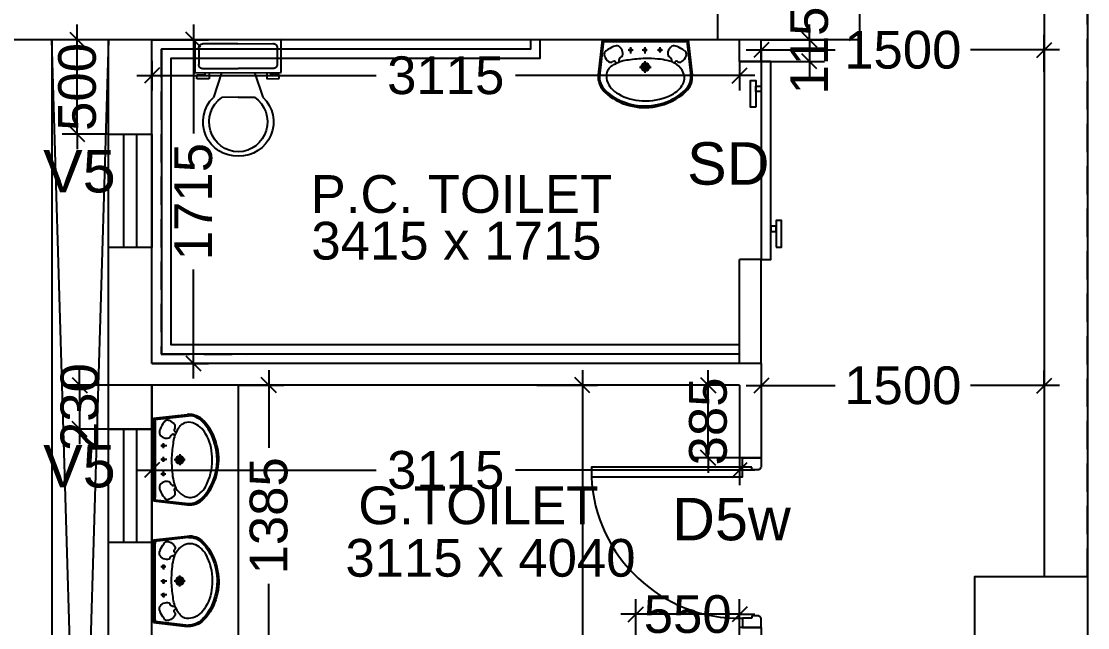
# Model space of a CAD drawing. Extents: x 6345096 to 6738923, y -6490958 to -6305885.
# Drawn here: x 6533387 to 6539040, y -6444079 to -6440866 of the extents above; entities that cross this region are included whole.
import ezdxf
from ezdxf.enums import TextEntityAlignment as Align

# ---------------------------------------------------------------- set-up
doc = ezdxf.new("R2010")
doc.units = 0
doc.header["$LTSCALE"] = 600
doc.header["$MEASUREMENT"] = 0
doc.header["$PDMODE"] = 35
doc.linetypes.add('DASHED', pattern=[0.75, 0.5, -0.25])
doc.linetypes.add('HIDDEN', pattern=[0.375, 0.25, -0.125])
doc.layers.get('0').update_dxf_attribs({"linetype": 'CONTINUOUS'})
doc.layers.get('Defpoints').update_dxf_attribs({"linetype": 'CONTINUOUS'})
for name, color, linetype in [('DOOR', 32, 'CONTINUOUS'), ('Duct', 8, 'CONTINUOUS'), ('HS', 251, 'CONTINUOUS'), ('joinery', 7, 'CONTINUOUS'), ('LA-column', 3, 'CONTINUOUS'), ('Railing', 21, 'CONTINUOUS'), ('Room Dim', 1, 'CONTINUOUS'), ('TEXT', 6, 'CONTINUOUS'), ('Toi-Euip', 8, 'CONTINUOUS'), ('toi-fix', 46, 'CONTINUOUS'), ('Walls', 7, 'CONTINUOUS'), ('WIN', 151, 'CONTINUOUS'), ('Working Dim', 5, 'CONTINUOUS')]:
    doc.layers.add(name, color=color, linetype=linetype)
doc.styles.add('ari', font='arial.ttf')
doc.styles.add('ARIAL', font='arial.ttf')
doc.dimstyles.new('int. dim', dxfattribs={"dimtxt": 200, "dimasz": 80, "dimexe": 80, "dimexo": 0, "dimgap": 70, "dimtad": 0, "dimdec": 0, "dimzin": 12, "dimdsep": 46, "dimtxsty": 'ari', "dimblk": 'OBLIQUE', "dimcen": 2, "dimdle": 80, "dimclrd": 256, "dimclre": 256, "dimclrt": 6, "dimadec": 0, "dimazin": 0, "dimtfac": 1, "dimtdec": 0, "dimtix": 1, "dimtmove": 2, "dimatfit": 3, "dimfxl": 1, "dimtolj": 1, "dimtzin": 0, "dimlwd": -1, "dimlwe": -1, "dimarcsym": 0})

# ---------------------------------------------------------------- blocks, each defined once
blk = doc.blocks.new('Z$W@#1841')
at = {"layer": 'DOOR'}
for p, q in [((-267.6, -167.4), (-317.3, -167.4)), ((-317.3, -167.4), (-317.3, -267.4)), ((-267.6, -217.9), (-267.6, -167.4)), ((533, -217.9), (533, -167.4)), ((533, -167.4), (582.7, -167.4)), ((582.7, -167.4), (582.7, -267.4)), ((-254.1, -217.9), (-267.6, -217.9)), ((-254.1, -253.9), (-254.1, -217.9)), ((519.5, -253.9), (519.5, -217.9)), ((519.5, -217.9), (533, -217.9)), ((-317.3, -267.4), (-267.6, -267.4)), ((-267.6, -267.4), (-267.6, -265.2)), ((-254.1, -253.9), (-256.3, -253.9)), ((519.5, -253.9), (521.7, -253.9)), ((533, -267.4), (533, -265.2)), ((582.7, -267.4), (533, -267.4))]:
    blk.add_line(p, q, dxfattribs=at)
blk.add_lwpolyline([(482.5, 633.2), (482.5, -167.4), (533, -167.4), (533, 633.2)], close=True, dxfattribs=at)
at = {"layer": 'DOOR', "color": 145}
blk.add_arc((518.4, -152.1), 786.1, 92.6177, 181.1129, dxfattribs=at)
at = {"layer": 'DOOR'}
for centre, start, end in [((-267.6, -253.9), 270, 0), ((533, -253.9), 180, 270)]:
    blk.add_arc(centre, 11.2, start, end, dxfattribs=at)
blk = doc.blocks.new('A$C4D064DB7')
at = {"layer": 'Toi-Euip', "color": 8}
for p, q in [((-219.3, -1), (-239.3, 178)), ((-212.3, 5.4), (-232.3, 184.5)), ((212.2, 4.9), (232.3, 184.5)), ((219.2, -1), (239.3, 178)), ((-28.5, 137.9), (30, 137.9)), ((0.9, 167), (0.9, 107.5)), ((-73.1, 68.7), (-73.1, 37.2)), ((-0.6, 68.7), (-0.6, 37.2)), ((76.2, 63.6), (76.2, 37.2)), ((-204.6, 8.3), (200.4, 8.3)), ((-61.3, 51.7), (-86.8, 51.7)), ((11.1, 51.7), (-14.3, 51.7)), ((87.9, 51.7), (62.5, 51.7)), ((-219.3, -1), (219.2, -1))]:
    blk.add_line(p, q, dxfattribs=at)
for centre, radius in [((0.9, 137.9), 20.9), ((0.9, 137.9), 15), ((0.9, 137.9), 10.5), ((-73.1, 51.7), 6.23), ((-0.6, 51.7), 6.23), ((76.2, 51.7), 6.23)]:
    blk.add_circle(centre, radius, dxfattribs=at)
for centre, radius, start, end in [((-3.7, 79.1), 265.8, 77.1391, 106.8516), ((-15, 63.3), 278.1, 103.6801, 133.1199), ((-52.1, 129.5), 194.1, 106.9894, 130.6854), ((-12.7, 69.4), 239.9, 90.5187, 121.0564), ((0.4, 42.8), 293.4, 66.1951, 111.8497), ((4.5, 21.6), 288.4, 65.4107, 93.8454), ((11, 56.9), 284.8, 46.3845, 81.023), ((17.4, 64.4), 266.9, 46.2173, 67.6674), ((74.5, 158), 135.4, 31.8603, 68.3132), ((-135.9, 190.3), 102.7, 132.34, 168.5521), ((-156.9, 191.3), 75.7, 146.7911, 185.1402), ((-115.7, 175.3), 119.3, 121.8415, 151.2146), ((-79.5, 166.9), 122.1, 117.7975, 160.6946), ((131.4, 192.6), 68.8, 336.7779, 32.4081), ((140.9, 188.9), 91.5, 357.2238, 48.0895), ((143.8, 190.8), 96.4, 352.3942, 48.6169), ((-159.3, 187.8), 80.7, 163.2392, 186.9959), ((-105.8, 184.4), 91.8, 165.5854, 192.6546), ((-124.3, 195.5), 77.6, 203.693, 246.3813), ((-174.7, 96.4), 17.3, 50.4642, 129.5358), ((-73.6, 263.8), 161.7, 239.5902, 265.9719), ((-156.5, 116.7), 8.45, 294.5104, 30.3287), ((98.1, 210.4), 106.4, 278.0202, 335.0221), ((157.9, 115.9), 7.49, 165.1523, 247.9307), ((176.7, 96.4), 17.3, 50.4642, 129.5358), ((-188.7, 72.6), 20.1, 152.4908, 243.191), ((-154.2, 64.6), 55.1, 124.9669, 161.6496), ((-157.9, 115.7), 8.33, 226.0403, 306.1074), ((-126.4, 102.5), 8.28, 83.1526, 217.3039), ((-161, 71.5), 47.7, 305.0585, 347.193), ((-110.1, 109.7), 26, 208.2715, 253.614), ((-144.2, 69.4), 30.9, 343.9654, 29.9209), ((33.5, 869.5), 776.1, 261.2228, 267.52), ((-3.1, 803.8), 709.6, 270.2431, 275.5482), ((44.3, 384), 287.3, 274.2321, 283.8267), ((146.2, 69.4), 30.9, 150.0791, 196.0346), ((163, 71.5), 47.7, 192.807, 234.9415), ((112.1, 109.7), 26, 286.386, 331.7285), ((129.6, 102.2), 7.16, 318.2984, 78.6803), ((159.9, 115.7), 8.33, 233.8926, 313.9597), ((156.2, 64.6), 55.1, 18.3504, 55.0331), ((190.7, 72.6), 20.1, 296.809, 27.5092), ((-200, -15.1), 23.9, 101.1451, 143.7785), ((-120.2, 149.2), 122.2, 230.5982, 250.4136), ((-145.6, 63.1), 33, 241.9192, 291.3561), ((147.6, 63.1), 33, 248.6439, 298.0808), ((122.2, 149.2), 122.2, 289.5864, 309.4018), ((199.8, -16.6), 24.9, 38.7487, 88.5796)]:
    blk.add_arc(centre, radius, start, end, dxfattribs=at)
blk = doc.blocks.new('_Oblique')
at = {"color": 0, "linetype": 'ByBlock', "lineweight": -2}
blk.add_line((-0.5, -0.5), (0.5, 0.5), dxfattribs=at)
blk = doc.blocks.new('*D836')
at = {"layer": 'Defpoints', "color": 0, "transparency": 16777216}
for p in [(6537309.4, -6441018.1, 5.1), (6538809.5, -6441018.1), (6538809.5, -6441133.1, 5.1)]:
    blk.add_point(p, dxfattribs=at)
at = {"layer": 'Working Dim', "transparency": 16777216}
for p, q in [((6538809.5, -6441133.1), (6538809.5, -6440938.1)), ((6537229.4, -6441018.1), (6537700.6, -6441018.1)), ((6537309.4, -6441018.1), (6537309.4, -6441098.1)), ((6538889.5, -6441018.1), (6538418.4, -6441018.1))]:
    blk.add_line(p, q, dxfattribs=at)
at = {"layer": 'Working Dim', "transparency": 16777216, "xscale": 80, "yscale": 80, "zscale": 80, "rotation": 180}
blk.add_blockref('_Oblique', (6537309.4, -6441018.1), dxfattribs=at)
at = {"layer": 'Working Dim', "transparency": 16777216, "xscale": 80, "yscale": 80, "zscale": 80}
blk.add_blockref('_Oblique', (6538809.5, -6441018.1), dxfattribs=at)
at = {"layer": 'Working Dim', "color": 6, "transparency": 16777216, "insert": (6538059.5, -6441018.1), "char_height": 200, "attachment_point": 5, "style": 'ari'}
blk.add_mtext('\\A1;1500', dxfattribs=at)
blk = doc.blocks.new('*D837')
at = {"layer": 'Defpoints', "color": 0, "transparency": 16777216}
for p in [(6534079.3, -6440963.8, 5.1), (6534299.4, -6440963.8), (6534079.3, -6442678.9, 5.1)]:
    blk.add_point(p, dxfattribs=at)
at = {"layer": 'Working Dim', "transparency": 16777216}
for p, q in [((6534299.4, -6440883.8), (6534299.4, -6441461.4)), ((6534079.3, -6440963.8), (6534379.4, -6440963.8)), ((6534299.4, -6442758.9), (6534299.4, -6442181.3)), ((6534079.3, -6442678.9), (6534379.4, -6442678.9))]:
    blk.add_line(p, q, dxfattribs=at)
at = {"layer": 'Working Dim', "transparency": 16777216, "xscale": 80, "yscale": 80, "zscale": 80}
for p, rotation in [((6534299.4, -6440963.8), 90), ((6534299.4, -6442678.9), 270)]:
    blk.add_blockref('_Oblique', p, dxfattribs=dict(at, rotation=rotation))
at = {"layer": 'Working Dim', "color": 6, "transparency": 16777216, "insert": (6534299.4, -6441821.4), "char_height": 200, "attachment_point": 5, "rotation": 90, "style": 'ari'}
blk.add_mtext('\\A1;1715', dxfattribs=at)
blk = doc.blocks.new('*D838')
at = {"layer": 'Defpoints', "color": 0, "transparency": 16777216}
for p in [(6534079.3, -6442793.9, 5.1), (6537194.4, -6442793.9, 5.1), (6537194.4, -6443244.1)]:
    blk.add_point(p, dxfattribs=at)
at = {"layer": 'Working Dim', "transparency": 16777216}
for p, q in [((6534079.3, -6442793.9), (6534079.3, -6443324.1)), ((6537194.4, -6442793.9), (6537194.4, -6443324.1)), ((6533999.3, -6443244.1), (6535267.5, -6443244.1)), ((6537274.4, -6443244.1), (6536006.2, -6443244.1))]:
    blk.add_line(p, q, dxfattribs=at)
at = {"layer": 'Working Dim', "transparency": 16777216, "xscale": 80, "yscale": 80, "zscale": 80, "rotation": 180}
blk.add_blockref('_Oblique', (6534079.3, -6443244.1), dxfattribs=at)
at = {"layer": 'Working Dim', "transparency": 16777216, "xscale": 80, "yscale": 80, "zscale": 80}
blk.add_blockref('_Oblique', (6537194.4, -6443244.1), dxfattribs=at)
at = {"layer": 'Working Dim', "color": 6, "transparency": 16777216, "insert": (6535636.9, -6443244.1), "char_height": 200, "attachment_point": 5, "style": 'ari'}
blk.add_mtext('\\A1;3115', dxfattribs=at)
blk = doc.blocks.new('*D839')
at = {"layer": 'Defpoints', "color": 0, "transparency": 16777216}
for p in [(6537027.8, -6442793.9), (6537194.4, -6442793.9, 5.1), (6537194.4, -6443178.8, 0.6)]:
    blk.add_point(p, dxfattribs=at)
at = {"layer": 'Working Dim', "transparency": 16777216}
for p, q in [((6537027.8, -6442793.9), (6537027.8, -6442713.9)), ((6537194.4, -6442793.9), (6536947.8, -6442793.9)), ((6537027.8, -6443178.8), (6537027.8, -6442793.9)), ((6537194.4, -6443178.8), (6536947.8, -6443178.8)), ((6537027.8, -6443178.8), (6537027.8, -6443258.8))]:
    blk.add_line(p, q, dxfattribs=at)
at = {"layer": 'Working Dim', "transparency": 16777216, "xscale": 80, "yscale": 80, "zscale": 80}
for p, rotation in [((6537027.8, -6442793.9), 270), ((6537027.8, -6443178.8), 90)]:
    blk.add_blockref('_Oblique', p, dxfattribs=dict(at, rotation=rotation))
at = {"layer": 'Working Dim', "color": 6, "transparency": 16777216, "insert": (6537027.8, -6442986.3), "char_height": 200, "attachment_point": 5, "rotation": 90, "style": 'ari'}
blk.add_mtext('\\A1;385', dxfattribs=at)
blk = doc.blocks.new('*D840')
at = {"layer": 'Defpoints', "color": 0, "transparency": 16777216}
for p in [(6534079.3, -6442793.9, 5.1), (6533696.2, -6443027.1), (6534079.3, -6443027.1)]:
    blk.add_point(p, dxfattribs=at)
at = {"layer": 'Working Dim', "transparency": 16777216}
for p, q in [((6533696.2, -6442793.9), (6533696.2, -6442713.9)), ((6534079.3, -6442793.9), (6533616.2, -6442793.9)), ((6533696.2, -6442793.9), (6533696.2, -6443027.1)), ((6534079.3, -6443027.1), (6533616.2, -6443027.1)), ((6533696.2, -6443027.1), (6533696.2, -6443107.1))]:
    blk.add_line(p, q, dxfattribs=at)
at = {"layer": 'Working Dim', "transparency": 16777216, "xscale": 80, "yscale": 80, "zscale": 80}
for p, rotation in [((6533696.2, -6442793.9), 270), ((6533696.2, -6443027.1), 90)]:
    blk.add_blockref('_Oblique', p, dxfattribs=dict(at, rotation=rotation))
at = {"layer": 'Working Dim', "color": 6, "transparency": 16777216, "insert": (6533696.2, -6442910.5), "char_height": 200, "attachment_point": 5, "rotation": 90, "style": 'ari'}
blk.add_mtext('\\A1;230', dxfattribs=at)
blk = doc.blocks.new('*D841')
at = {"layer": 'Defpoints', "color": 0, "transparency": 16777216}
for p in [(6536119.1, -6442793.9, 5.1), (6536119.1, -6446808.9, 5.1), (6536361, -6446808.9)]:
    blk.add_point(p, dxfattribs=at)
at = {"layer": 'Working Dim', "transparency": 16777216}
for p, q in [((6536361, -6442713.9), (6536361, -6444428)), ((6536119.1, -6442793.9), (6536441, -6442793.9)), ((6536361, -6446888.9), (6536361, -6445174.8)), ((6536119.1, -6446808.9), (6536441, -6446808.9))]:
    blk.add_line(p, q, dxfattribs=at)
at = {"layer": 'Working Dim', "transparency": 16777216, "xscale": 80, "yscale": 80, "zscale": 80}
for p, rotation in [((6536361, -6442793.9), 90), ((6536361, -6446808.9), 270)]:
    blk.add_blockref('_Oblique', p, dxfattribs=dict(at, rotation=rotation))
at = {"layer": 'Working Dim', "color": 6, "transparency": 16777216, "insert": (6536361, -6444801.4), "char_height": 200, "attachment_point": 5, "rotation": 90, "style": 'ari'}
blk.add_mtext('\\A1;4015', dxfattribs=at)
blk = doc.blocks.new('*D848')
at = {"layer": 'Defpoints', "color": 0, "transparency": 16777216}
for p in [(6534539, -6442793.9, 4.8), (6534539, -6444178.9, 4.8), (6534698.9, -6444178.9)]:
    blk.add_point(p, dxfattribs=at)
at = {"layer": 'Working Dim', "transparency": 16777216}
for p, q in [((6534698.9, -6442713.9), (6534698.9, -6443126.4)), ((6534539, -6442793.9), (6534778.9, -6442793.9)), ((6534698.9, -6444258.9), (6534698.9, -6443846.3)), ((6534539, -6444178.9), (6534778.9, -6444178.9))]:
    blk.add_line(p, q, dxfattribs=at)
at = {"layer": 'Working Dim', "transparency": 16777216, "xscale": 80, "yscale": 80, "zscale": 80}
for p, rotation in [((6534698.9, -6442793.9), 90), ((6534698.9, -6444178.9), 270)]:
    blk.add_blockref('_Oblique', p, dxfattribs=dict(at, rotation=rotation))
at = {"layer": 'Working Dim', "color": 6, "transparency": 16777216, "insert": (6534698.9, -6443486.4), "char_height": 200, "attachment_point": 5, "rotation": 90, "style": 'ari'}
blk.add_mtext('\\A1;1385', dxfattribs=at)
blk = doc.blocks.new('*D1134')
at = {"layer": 'Defpoints', "color": 0, "transparency": 16777216}
for p in [(6536644.4, -6444008.1), (6536644.4, -6444178.8, 7.4), (6537194.4, -6444178.8, 7.4)]:
    blk.add_point(p, dxfattribs=at)
at = {"layer": 'Working Dim', "transparency": 16777216}
for p, q in [((6536644.4, -6444178.8), (6536644.4, -6443928.1)), ((6537194.4, -6444178.8), (6537194.4, -6443928.1)), ((6536644.4, -6444008.1), (6536564.4, -6444008.1)), ((6537194.4, -6444008.1), (6536644.4, -6444008.1)), ((6537194.4, -6444008.1), (6537274.4, -6444008.1))]:
    blk.add_line(p, q, dxfattribs=at)
at = {"layer": 'Working Dim', "transparency": 16777216, "xscale": 80, "yscale": 80, "zscale": 80}
blk.add_blockref('_Oblique', (6536644.4, -6444008.1), dxfattribs=at)
at = {"layer": 'Working Dim', "transparency": 16777216, "xscale": 80, "yscale": 80, "zscale": 80, "rotation": 180}
blk.add_blockref('_Oblique', (6537194.4, -6444008.1), dxfattribs=at)
at = {"layer": 'Working Dim', "color": 6, "transparency": 16777216, "insert": (6536919.4, -6444008.1), "char_height": 200, "attachment_point": 5, "style": 'ari'}
blk.add_mtext('\\A1;550', dxfattribs=at)
blk = doc.blocks.new('A$C70ED7303')
at = {"layer": 'toi-fix', "color": 8}
for p, q in [((0, 0), (229, 0)), ((229, 0), (229, -174.4)), ((-229, 0), (0, 0)), ((-229, -174.4), (-229, 0)), ((-207.2, -43.6), (-207.2, -130.8)), ((0, -21.8), (-185.4, -21.8)), ((0, -21.8), (185.4, -21.8)), ((207.2, -43.6), (207.2, -130.8)), ((-185.4, -152.6), (0, -152.6)), ((185.4, -152.6), (0, -152.6)), ((229, -174.4), (-229, -174.4)), ((-218.1, -207.2), (-218.1, -185.4)), ((-218.1, -185.4), (-174.4, -185.4)), ((-152.6, -207.2), (-218.1, -207.2)), ((-174.4, -185.4), (-174.4, -174.4)), ((-152.6, -174.4), (-152.6, -207.2)), ((-87.2, -174.4), (-130.8, -305.3)), ((87.2, -174.4), (130.8, -305.3)), ((152.6, -174.4), (152.6, -207.2)), ((152.6, -207.2), (218.1, -207.2)), ((174.4, -185.4), (174.4, -174.4)), ((218.1, -185.4), (174.4, -185.4)), ((218.1, -207.2), (218.1, -185.4)), ((0, -305.3), (-87.2, -305.3)), ((0, -305.3), (87.2, -305.3))]:
    blk.add_line(p, q, dxfattribs=at)
for centre, major_axis, start_param, end_param in [((-188.1, -40.9), (13.6, -13.6), 2.214297, 4.068888), ((188.1, -40.9), (13.6, -13.6), 0.643501, 2.498091), ((-188.1, -133.6), (-13.6, -13.6), 5.35589, 7.21048), ((188.1, -133.6), (-13.6, -13.6), 0.643501, 2.498091), ((-6.6, -436.2), (-127.6, -127.6), 4.686239, 7.105146), ((4.7, -435.5), (-112.7, -112.7), 4.541602, 7.039318), ((6.6, -436.2), (55.8, -171.6), -0.351019, 2.067888), ((-4.7, -435.5), (-112.7, -112.7), 0.814663, 3.31238)]:
    blk.add_ellipse(centre, major_axis=major_axis, ratio=1, start_param=start_param, end_param=end_param, dxfattribs=at)
blk = doc.blocks.new('A$C1E9F72C1')
at = {"layer": 'Toi-Euip', "color": 8}
for p, q in [((-228.2, 0), (-249, -186.3)), ((-228.2, 0), (228.2, 0)), ((228.2, 0), (249, -186.3)), ((-220.9, -6.6), (-241.8, -193.1)), ((-212.9, -9.7), (208.6, -9.7)), ((-63.8, -54.9), (-90.3, -54.9)), ((-76, -72.5), (-76, -39.7)), ((11.6, -54.9), (-14.9, -54.9)), ((-0.6, -72.5), (-0.6, -39.7)), ((91.5, -54.9), (65.1, -54.9)), ((79.3, -67.3), (79.3, -39.7)), ((220.8, -6.2), (241.8, -193.1)), ((0.9, -174.9), (0.9, -113)), ((-29.6, -144.6), (31.2, -144.6))]:
    blk.add_line(p, q, dxfattribs=at)
for centre, radius in [((-76, -54.9), 6.49), ((-0.6, -54.9), 6.49), ((79.3, -54.9), 6.49), ((0.9, -144.6), 21.7), ((0.9, -144.6), 15.6), ((0.9, -144.6), 11)]:
    blk.add_circle(centre, radius, dxfattribs=at)
for centre, radius, start, end in [((-208.1, 14.7), 24.9, 216.2215, 258.8549), ((207.9, 16.2), 26, 271.4204, 321.2513), ((-125, -156.3), 127.2, 109.5864, 129.4018), ((-151.5, -66.7), 34.3, 68.6439, 118.0808), ((-167.5, -75.4), 49.6, 12.807, 54.9415), ((169.6, -75.4), 49.6, 125.0585, 167.193), ((153.6, -66.7), 34.3, 61.9192, 111.3561), ((127.1, -156.3), 127.2, 50.5982, 70.4136), ((-196.3, -76.7), 20.9, 116.809, 207.5092), ((-160.4, -68.2), 57.4, 198.3504, 235.0331), ((-164.3, -121.5), 8.67, 53.8926, 133.9597), ((-76.5, -275.6), 168.3, 94.0281, 120.4098), ((-131.5, -107.7), 8.62, 142.6961, 276.8474), ((-114.5, -115.3), 27, 106.386, 151.7285), ((-150, -73.3), 32.2, 330.0791, 16.0346), ((34.9, -905.9), 807.6, 92.48, 98.7772), ((-3.2, -837.5), 738.4, 84.4518, 89.7569), ((46.1, -400.7), 299, 76.1733, 85.7679), ((102.1, -220), 110.7, 24.9779, 81.9798), ((152.1, -73.3), 32.2, 163.9654, 209.9209), ((116.6, -115.3), 27, 28.2715, 73.614), ((134.9, -107.4), 7.45, 281.3197, 41.7016), ((166.5, -121.5), 8.67, 46.0403, 126.1074), ((162.5, -68.2), 57.4, 304.9669, 341.6496), ((198.5, -76.7), 20.9, 332.4908, 63.191), ((-129.4, -204.5), 80.8, 113.6187, 156.307), ((-181.8, -101.4), 18, 230.4642, 309.5358), ((-162.9, -122.5), 8.8, 329.6713, 65.4896), ((164.3, -121.7), 7.8, 112.0693, 194.8477), ((183.9, -101.4), 18, 230.4642, 309.5358), ((-165.7, -196.5), 84, 173.0041, 196.7608), ((-141.4, -199.1), 106.9, 191.4479, 227.66), ((-163.3, -200.1), 78.8, 174.8598, 213.2089), ((-110.1, -193), 95.5, 167.3454, 194.4146), ((-82.7, -174.7), 127.1, 199.3054, 242.2025), ((136.7, -201.5), 71.5, 327.5919, 23.2221), ((146.7, -197.7), 95.2, 311.9105, 2.7762), ((149.6, -199.6), 100.3, 311.3831, 7.6058), ((-120.4, -183.5), 124.2, 208.7854, 238.1585), ((-15.6, -66.9), 289.4, 226.8801, 256.3199), ((11.5, -60.2), 296.4, 278.977, 313.6155), ((18.1, -68), 277.7, 292.3326, 313.7827), ((77.5, -165.5), 140.9, 291.6868, 328.1397), ((-54.2, -135.8), 202, 229.3146, 253.0106), ((-13.2, -73.3), 249.6, 238.9436, 269.4813), ((0.4, -45.6), 305.3, 248.1503, 293.8049), ((4.7, -23.5), 300.1, 266.1546, 294.5893), ((-3.9, -83.4), 276.6, 253.1484, 282.8609)]:
    blk.add_arc(centre, radius, start, end, dxfattribs=at)
blk = doc.blocks.new('*D1276')
at = {"layer": 'Defpoints', "color": 0, "transparency": 16777216}
for p in [(6537309.4, -6442796.1, 5.1), (6538809.5, -6442796.1, 5.1), (6538809.5, -6442796.1)]:
    blk.add_point(p, dxfattribs=at)
at = {"layer": 'Working Dim', "transparency": 16777216}
for p, q in [((6538809.5, -6442796.1), (6538809.5, -6442716.1)), ((6537229.4, -6442796.1), (6537700.6, -6442796.1)), ((6537309.4, -6442796.1), (6537309.4, -6442876.1)), ((6538889.5, -6442796.1), (6538418.4, -6442796.1))]:
    blk.add_line(p, q, dxfattribs=at)
at = {"layer": 'Working Dim', "transparency": 16777216, "xscale": 80, "yscale": 80, "zscale": 80, "rotation": 180}
blk.add_blockref('_Oblique', (6537309.4, -6442796.1), dxfattribs=at)
at = {"layer": 'Working Dim', "transparency": 16777216, "xscale": 80, "yscale": 80, "zscale": 80}
blk.add_blockref('_Oblique', (6538809.5, -6442796.1), dxfattribs=at)
at = {"layer": 'Working Dim', "color": 6, "transparency": 16777216, "insert": (6538059.5, -6442796.1), "char_height": 200, "attachment_point": 5, "style": 'ari'}
blk.add_mtext('\\A1;1500', dxfattribs=at)
blk = doc.blocks.new('*D1277')
at = {"layer": 'Defpoints', "color": 0, "transparency": 16777216}
for p in [(6534079.3, -6440963.8, 5.1), (6534299.4, -6440963.8), (6534079.3, -6442678.9, 5.1)]:
    blk.add_point(p, dxfattribs=at)
at = {"layer": 'Working Dim', "transparency": 16777216}
for p, q in [((6534299.4, -6440883.8), (6534299.4, -6441461.4)), ((6534079.3, -6440963.8), (6534379.4, -6440963.8)), ((6534299.4, -6442758.9), (6534299.4, -6442181.3)), ((6534079.3, -6442678.9), (6534379.4, -6442678.9))]:
    blk.add_line(p, q, dxfattribs=at)
at = {"layer": 'Working Dim', "transparency": 16777216, "xscale": 80, "yscale": 80, "zscale": 80}
for p, rotation in [((6534299.4, -6440963.8), 90), ((6534299.4, -6442678.9), 270)]:
    blk.add_blockref('_Oblique', p, dxfattribs=dict(at, rotation=rotation))
at = {"layer": 'Working Dim', "color": 6, "transparency": 16777216, "insert": (6534299.4, -6441821.4), "char_height": 200, "attachment_point": 5, "rotation": 90, "style": 'ari'}
blk.add_mtext('\\A1;1715', dxfattribs=at)
blk = doc.blocks.new('*D1278')
at = {"layer": 'Defpoints', "color": 0, "transparency": 16777216}
for p in [(6534079.3, -6441075.5, 5.1), (6537194.4, -6441075.5, 3.8), (6537194.4, -6441153.4)]:
    blk.add_point(p, dxfattribs=at)
at = {"layer": 'Working Dim', "transparency": 16777216}
for p, q in [((6534079.3, -6441075.5), (6534079.3, -6441233.4)), ((6537194.4, -6441075.5), (6537194.4, -6441233.4)), ((6533999.3, -6441153.4), (6535267.5, -6441153.4)), ((6537274.4, -6441153.4), (6536006.2, -6441153.4))]:
    blk.add_line(p, q, dxfattribs=at)
at = {"layer": 'Working Dim', "transparency": 16777216, "xscale": 80, "yscale": 80, "zscale": 80, "rotation": 180}
blk.add_blockref('_Oblique', (6534079.3, -6441153.4), dxfattribs=at)
at = {"layer": 'Working Dim', "transparency": 16777216, "xscale": 80, "yscale": 80, "zscale": 80}
blk.add_blockref('_Oblique', (6537194.4, -6441153.4), dxfattribs=at)
at = {"layer": 'Working Dim', "color": 6, "transparency": 16777216, "insert": (6535636.8, -6441153.4), "char_height": 200, "attachment_point": 5, "style": 'ari'}
blk.add_mtext('\\A1;3115', dxfattribs=at)
blk = doc.blocks.new('*D1279')
at = {"layer": 'Defpoints', "color": 0, "transparency": 16777216}
for p in [(6534079.3, -6442793.9, 5.1), (6537194.4, -6442793.9, 5.1), (6537194.4, -6443244.1)]:
    blk.add_point(p, dxfattribs=at)
at = {"layer": 'Working Dim', "transparency": 16777216}
for p, q in [((6534079.3, -6442793.9), (6534079.3, -6443324.1)), ((6537194.4, -6442793.9), (6537194.4, -6443324.1)), ((6533999.3, -6443244.1), (6535267.5, -6443244.1)), ((6537274.4, -6443244.1), (6536006.2, -6443244.1))]:
    blk.add_line(p, q, dxfattribs=at)
at = {"layer": 'Working Dim', "transparency": 16777216, "xscale": 80, "yscale": 80, "zscale": 80, "rotation": 180}
blk.add_blockref('_Oblique', (6534079.3, -6443244.1), dxfattribs=at)
at = {"layer": 'Working Dim', "transparency": 16777216, "xscale": 80, "yscale": 80, "zscale": 80}
blk.add_blockref('_Oblique', (6537194.4, -6443244.1), dxfattribs=at)
at = {"layer": 'Working Dim', "color": 6, "transparency": 16777216, "insert": (6535636.9, -6443244.1), "char_height": 200, "attachment_point": 5, "style": 'ari'}
blk.add_mtext('\\A1;3115', dxfattribs=at)
blk = doc.blocks.new('*D1280')
at = {"layer": 'Defpoints', "color": 0, "transparency": 16777216}
for p in [(6537027.8, -6442793.9), (6537194.4, -6442793.9, 5.1), (6537194.4, -6443178.8, 0.6)]:
    blk.add_point(p, dxfattribs=at)
at = {"layer": 'Working Dim', "transparency": 16777216}
for p, q in [((6537027.8, -6442793.9), (6537027.8, -6442713.9)), ((6537194.4, -6442793.9), (6536947.8, -6442793.9)), ((6537027.8, -6443178.8), (6537027.8, -6442793.9)), ((6537194.4, -6443178.8), (6536947.8, -6443178.8)), ((6537027.8, -6443178.8), (6537027.8, -6443258.8))]:
    blk.add_line(p, q, dxfattribs=at)
at = {"layer": 'Working Dim', "transparency": 16777216, "xscale": 80, "yscale": 80, "zscale": 80}
for p, rotation in [((6537027.8, -6442793.9), 270), ((6537027.8, -6443178.8), 90)]:
    blk.add_blockref('_Oblique', p, dxfattribs=dict(at, rotation=rotation))
at = {"layer": 'Working Dim', "color": 6, "transparency": 16777216, "insert": (6537027.8, -6442986.3), "char_height": 200, "attachment_point": 5, "rotation": 90, "style": 'ari'}
blk.add_mtext('\\A1;385', dxfattribs=at)
blk = doc.blocks.new('*D1281')
at = {"layer": 'Defpoints', "color": 0, "transparency": 16777216}
for p in [(6533683.7, -6440963.8), (6533849.3, -6440963.8, 5.1), (6533849.3, -6441464.3, 4.8)]:
    blk.add_point(p, dxfattribs=at)
at = {"layer": 'Working Dim', "transparency": 16777216}
for p, q in [((6533683.7, -6440963.8), (6533683.7, -6440883.8)), ((6533849.3, -6440963.8), (6533603.7, -6440963.8)), ((6533683.7, -6441464.3), (6533683.7, -6440963.8)), ((6533849.3, -6441464.3), (6533603.7, -6441464.3)), ((6533683.7, -6441464.3), (6533683.7, -6441544.3))]:
    blk.add_line(p, q, dxfattribs=at)
at = {"layer": 'Working Dim', "transparency": 16777216, "xscale": 80, "yscale": 80, "zscale": 80}
for p, rotation in [((6533683.7, -6440963.8), 270), ((6533683.7, -6441464.3), 90)]:
    blk.add_blockref('_Oblique', p, dxfattribs=dict(at, rotation=rotation))
at = {"layer": 'Working Dim', "color": 6, "transparency": 16777216, "insert": (6533683.7, -6441214.1), "char_height": 200, "attachment_point": 5, "rotation": 90, "style": 'ari'}
blk.add_mtext('\\A1;500', dxfattribs=at)
blk = doc.blocks.new('A$C225605CF')
at = {"layer": 'DOOR'}
for points in [[(-869.4, 136.8), (-869.4, 165.6), (-727.6, 165.6), (-727.6, 136.8)], [(-785.7, 108), (-785.7, 136.8), (-757.5, 136.8), (-757.5, 108)], [(115.1, 108), (115.1, 57.6), (-934.5, 57.6), (-934.5, 108)], [(-44, 57.6), (-44, 28.8), (-15.8, 28.8), (-15.8, 57.6)], [(-127.7, 28.8), (-127.7, 0), (14.1, 0), (14.1, 28.8)]]:
    blk.add_lwpolyline(points, close=True, dxfattribs=at)
blk = doc.blocks.new('*D1371')
at = {"layer": 'Defpoints', "color": 0, "transparency": 16777216}
for p in [(6537309.4, -6440963.8), (6537309.4, -6441078.8, 0.3), (6537564.3, -6441078.8)]:
    blk.add_point(p, dxfattribs=at)
at = {"layer": 'Working Dim', "transparency": 16777216}
for p, q in [((6537564.3, -6440963.8), (6537564.3, -6440883.8)), ((6537309.4, -6440963.8), (6537644.3, -6440963.8)), ((6537564.3, -6440963.8), (6537564.3, -6441078.8)), ((6537309.4, -6441078.8), (6537644.3, -6441078.8)), ((6537564.3, -6441078.8), (6537564.3, -6441158.8))]:
    blk.add_line(p, q, dxfattribs=at)
at = {"layer": 'Working Dim', "transparency": 16777216, "xscale": 80, "yscale": 80, "zscale": 80}
for p, rotation in [((6537564.3, -6440963.8), 270), ((6537564.3, -6441078.8), 90)]:
    blk.add_blockref('_Oblique', p, dxfattribs=dict(at, rotation=rotation))
at = {"layer": 'Working Dim', "color": 6, "transparency": 16777216, "insert": (6537564.3, -6441021.3), "char_height": 200, "attachment_point": 5, "rotation": 90, "style": 'ari'}
blk.add_mtext('\\A1;115', dxfattribs=at)
blk = doc.blocks.new('A$C2CD672AE')
at = {"layer": 'Railing', "color": 8, "linetype": 'HIDDEN', "elevation": -1.3}
for points in [[(5766.2, 15460.1), (5766.2, 15410.1), (3809.9, 15410.1), (3809.9, 13795), (6875, 13795.1)], [(5816.2, 15460.1), (5816.2, 15360.1), (3859.9, 15360.1), (3859.9, 13845), (6875.1, 13845.1)]]:
    blk.add_lwpolyline(points, dxfattribs=at)
at = {"layer": 'toi-fix', "color": 8, "linetype": 'HIDDEN'}
blk.add_line((4219.6, 12245, 4.8), (4219.6, 13630, 4.8), dxfattribs=at)
at = {"layer": 'Walls', "color": 8, "linetype": 'HIDDEN'}
for p, q in [((8720.1, 12615.2), (8720.1, 17640.1)), ((8490.1, 15980.1), (8490.1, 12615.2)), ((6760, 15460.1), (2329.9, 15460)), ((3529.9, 3214.8), (3529.9, 15460.1)), ((3759.9, 13745), (3759.9, 15460.1)), ((6875.1, 15345.1, 0.3), (6875.1, 15460.1)), ((6990.1, 15345.1, 0.3), (6990.1, 15460.1)), ((6990.1, 15345.1, 0.3), (6875.1, 15345.1, -0.6)), ((6875.1, 13745), (6875.1, 14295.1, 0.3)), ((6990.1, 14295.1), (6875.1, 14295.1)), ((6990.1, 13745), (6990.1, 14295.1, 0.3)), ((3529.9, 13745), (3529.9, 13745)), ((6990.1, 13745), (3759.9, 13745)), ((6990.1, 13745), (6760.1, 13745)), ((6990.1, 13745), (6990.1, 13245.1, -4.6)), ((3759.9, 9615.2), (3759.9, 13630)), ((5860.1, 13630), (3759.9, 13630)), ((6875.1, 13630), (3759.9, 13630)), ((6875.1, 13630), (6760.1, 13630)), ((6875.1, 13630), (6875.1, 13245.1, -4.6)), ((6990.1, 13245.1, -4.6), (6875.1, 13245.1, -4.6)), ((6990.1, 12345.1, -4.6), (6875.1, 12345.1, -4.6)), ((6990.1, 12345.1, -4.6), (6990.1, 9615))]:
    blk.add_line(p, q, dxfattribs=at)

msp = doc.modelspace()

# ---------------------------------------------------------------- linework, layer by layer
at = {"layer": 'Duct', "color": 8, "linetype": 'HIDDEN', "ltscale": 600}
for p, q in [((6533849.298, -6451067.931, 9.268), (6533549.297, -6440963.851, 3.743)), ((6533849.297, -6440963.851, 3.743), (6533549.298, -6451067.931, 9.268))]:
    msp.add_line(p, q, dxfattribs=at)
at = {"layer": 'Duct', "color": 7, "linetype": 'HIDDEN', "ltscale": 600, "elevation": 6.229}
msp.add_lwpolyline([(6533549.298, -6451067.931), (6533849.297, -6451067.931), (6533849.297, -6440963.851), (6533549.298, -6440963.851)], close=True, dxfattribs=at)
at = {"layer": 'LA-column', "color": 2}
msp.add_lwpolyline([(6537829.389, -6440963.752), (6537079.389, -6440963.752), (6537079.389, -6440213.752), (6537829.389, -6440213.752)], close=True, dxfattribs=at)
at = {"layer": 'LA-column', "color": 2, "elevation": 7.743}
msp.add_lwpolyline([(6538439.524, -6444408.752), (6539039.524, -6444408.752), (6539039.524, -6443808.752), (6538439.524, -6443808.752)], close=True, dxfattribs=at)
at = {"layer": 'Railing', "elevation": -1.33}
for points in [[(6536085.598, -6440963.8), (6536085.598, -6441013.8), (6534129.288, -6441013.81), (6534129.288, -6442628.854), (6537194.388, -6442628.844)], [(6536135.598, -6440963.8), (6536135.598, -6441063.8), (6534179.288, -6441063.81), (6534179.288, -6442578.854), (6537194.434, -6442578.844)]]:
    msp.add_lwpolyline(points, dxfattribs=at)
at = {"layer": 'toi-fix'}
msp.add_line((6534539.02, -6444178.859, 4.841), (6534539.02, -6442793.859, 4.841), dxfattribs=at)
at = {"layer": 'Walls', "linetype": 'Continuous'}
for p, q in [((6539039.524, -6443808.752), (6539039.527, -6438783.837)), ((6538809.526, -6440443.789), (6538809.526, -6443808.752)), ((6537079.388, -6440963.83), (6532649.298, -6440963.859)), ((6533849.298, -6453209.07), (6533849.299, -6440963.849)), ((6534079.291, -6442678.858), (6534079.287, -6440963.847)), ((6537194.434, -6441078.825, 0.29), (6537194.434, -6440963.819)), ((6537309.434, -6441078.825, 0.29), (6537309.434, -6440963.819)), ((6537309.435, -6441078.825, 0.29), (6537194.434, -6441078.825, -0.637)), ((6537194.434, -6442678.863), (6537194.434, -6442128.825, 0.29)), ((6537309.437, -6442128.825), (6537194.434, -6442128.825)), ((6537309.434, -6442678.863), (6537309.434, -6442128.825, 0.29)), ((6537309.434, -6442678.866), (6534079.291, -6442678.855)), ((6537309.435, -6442678.859), (6537309.435, -6443178.825, -4.551)), ((6534079.299, -6446808.752), (6534079.291, -6442793.855)), ((6537194.435, -6442793.87), (6534079.291, -6442793.855)), ((6537194.435, -6442793.859), (6537194.435, -6443178.825, -4.551)), ((6537309.435, -6443178.825, -4.551), (6537194.435, -6443178.825, -4.551))]:
    msp.add_line(p, q, dxfattribs=at)
at = {"layer": 'Walls'}
msp.add_line((6533849.299, -6442678.854), (6533849.298, -6442678.854), dxfattribs=at)
at = {"layer": 'Walls', "color": 7}
for p, q in [((6537309.435, -6442678.859), (6537079.435, -6442678.859)), ((6536179.435, -6442793.859), (6534079.299, -6442793.859)), ((6537194.435, -6442793.859), (6537079.435, -6442793.859))]:
    msp.add_line(p, q, dxfattribs=at)
at = {"layer": 'WIN', "ltscale": 300, "elevation": -0.29}
msp.add_lwpolyline([(6533849.299, -6442064.335), (6533849.299, -6441464.335), (6534079.299, -6441464.335), (6534079.299, -6442064.335)], close=True, dxfattribs=at)
at = {"layer": 'WIN', "linetype": 'DASHED', "ltscale": 250, "elevation": -0.29}
msp.add_lwpolyline([(6533930.64, -6442064.335), (6533930.64, -6441464.335), (6533997.958, -6441464.335), (6533997.958, -6442064.335)], close=True, dxfattribs=at)
at = {"layer": 'WIN', "linetype": 'Continuous', "elevation": 4.841}
for points in [[(6533849.299, -6443627.057), (6533849.299, -6443027.057), (6534079.299, -6443027.057), (6534079.299, -6443627.057)], [(6533930.64, -6443627.057), (6533930.64, -6443027.057), (6533997.958, -6443027.057), (6533997.958, -6443627.057)]]:
    msp.add_lwpolyline(points, close=True, dxfattribs=at)
at = {"layer": 'Working Dim', "color": 6}
msp.add_line((6537194.434, -6441078.825), (6537309.434, -6441078.825), dxfattribs=at)

# ---------------------------------------------------------------- block references
at = {"layer": 'DOOR', "xscale": -1, "rotation": 270}
msp.add_blockref('A$C225605CF', (6537251.827, -6441193.922, 0.29), dxfattribs=at)
at = {"layer": 'DOOR', "linetype": 'Continuous', "rotation": 90}
msp.add_blockref('Z$W@#1841', (6537042.027, -6443761.541, 0.29), dxfattribs=at)
at = {"layer": 'HS'}
msp.add_blockref('A$C2CD672AE', (6530319.294, -6456423.902, 8.17), dxfattribs=at)
at = {"layer": 'Toi-Euip', "color": 31}
msp.add_blockref('A$C1E9F72C1', (6536693.683, -6440963.819, -1.33), dxfattribs=at)
at = {"layer": 'toi-fix', "linetype": 'Continuous', "xscale": -1, "rotation": 0.2396353242858673}
msp.add_blockref('A$C70ED7303', (6534535.271, -6440963.609, -1.33), dxfattribs=at)
at = {"layer": 'toi-fix', "rotation": 270}
msp.add_blockref('A$C4D064DB7', (6534089.003, -6443188.499, 4.841), dxfattribs=at)
at = {"layer": 'toi-fix', "xscale": -1, "rotation": 270}
msp.add_blockref('A$C4D064DB7', (6534089.003, -6443832.527, 4.841), dxfattribs=at)

# ---------------------------------------------------------------- texts
at = {"layer": 'joinery', "style": 'ari'}
for s, p in [('V5', (6533694.988, -6441772.805, -0.29)), ('SD', (6537134.588, -6441731.743)), ('V5', (6533694.988, -6443335.527, 4.841))]:
    msp.add_text(s, height=225, dxfattribs=at).set_placement(p, align=Align.CENTER)
msp.add_text('D5w', height=225, dxfattribs=at).set_placement((6536836.831, -6443616.125, 0.29))
at = {"layer": 'Room Dim', "style": 'ARIAL'}
for s, p in [('3415 x 1715', (6535693.312, -6442128.424, -0.638)), ('3115 x 4040', (6535874.123, -6443808.792, 5.537))]:
    msp.add_text(s, height=200, dxfattribs=at).set_placement(p, align=Align.CENTER)
at = {"layer": 'TEXT', "color": 7, "style": 'ARIAL'}
for s, p in [('P.C. TOILET', (6535719.997, -6441881.11, -0.638)), ('G.TOILET', (6535809.796, -6443530.562, 5.537))]:
    msp.add_text(s, height=200, dxfattribs=at).set_placement(p, align=Align.CENTER)

# ---------------------------------------------------------------- dimensions: what is measured, and where the dimension line sits
at = {"layer": 'Working Dim', "color": 6}
for base, p1, p2, picture, middle in [((6537564.321, -6441078.825), (6537309.434, -6440963.819), (6537309.435, -6441078.825, 0.29), '*D1371', (6537564.321, -6441021.322)), ((6533683.661, -6440963.849, -5.131), (6533849.299, -6441464.335, -0.29), (6533849.299, -6440963.849), '*D1281', (6533683.661, -6441214.092, -5.131)), ((6534299.426, -6440963.849), (6534079.291, -6442678.858, 5.131), (6534079.28, -6440963.849, 5.131), '*D837', (6534299.426, -6441821.354)), ((6534299.426, -6440963.849, -5.131), (6534079.291, -6442678.858), (6534079.28, -6440963.849), '*D1277', (6534299.426, -6441821.354, -5.131)), ((6534698.884, -6444178.859), (6534539.02, -6442793.859, 4.841), (6534539.02, -6444178.859, 4.841), '*D848', (6534698.884, -6443486.359)), ((6536360.993, -6446808.89), (6536119.067, -6442793.865, 5.131), (6536119.067, -6446808.89, 5.131), '*D841', (6536360.993, -6444801.377)), ((6537027.843, -6442793.87), (6537194.435, -6443178.825, 0.58), (6537194.435, -6442793.87, 5.131), '*D839', (6537027.843, -6442986.348)), ((6537027.843, -6442793.87, -5.131), (6537194.435, -6443178.825, -4.551), (6537194.435, -6442793.87), '*D1280', (6537027.843, -6442986.348, -5.131))]:
    dim = msp.add_linear_dim(base=base, p1=p1, p2=p2, angle=90, dimstyle='int. dim', override={"dimtxt": 200, "dimarcsym": 1}, dxfattribs=at)
    dim.commit()
    dim.dimension.update_dxf_attribs({"geometry": picture, "text_midpoint": middle})
for base, p1, p2, picture, middle in [((6538809.526, -6441018.104), (6537309.434, -6441018.104, 5.131), (6538809.526, -6441133.104, 5.131), '*D836', (6538059.48, -6441018.104)), ((6537194.388, -6441153.426, -5.131), (6534079.288, -6441075.541), (6537194.388, -6441075.541, -1.33), '*D1278', (6535636.838, -6441153.426, -5.131)), ((6538809.526, -6442796.134, -5.131), (6537309.434, -6442796.134), (6538809.526, -6442796.134), '*D1276', (6538059.48, -6442796.134, -5.131)), ((6537194.435, -6443244.055), (6534079.291, -6442793.855, 5.131), (6537194.435, -6442793.87, 5.131), '*D838', (6535636.863, -6443244.055)), ((6537194.435, -6443244.055, -5.131), (6534079.291, -6442793.855), (6537194.435, -6442793.87), '*D1279', (6535636.863, -6443244.055, -5.131)), ((6536644.435, -6444008.099), (6537194.435, -6444178.808, 7.414), (6536644.435, -6444178.808, 7.414), '*D1134', (6536919.435, -6444008.099))]:
    dim = msp.add_linear_dim(base=base, p1=p1, p2=p2, dimstyle='int. dim', override={"dimtxt": 200, "dimarcsym": 1}, dxfattribs=at)
    dim.commit()
    dim.dimension.update_dxf_attribs({"geometry": picture, "text_midpoint": middle})
dim = msp.add_linear_dim(base=(6533696.19, -6443027.057), p1=(6534079.291, -6442793.859, 5.131), p2=(6534079.291, -6443027.057), angle=90, text='230', dimstyle='int. dim', override={"dimtxt": 200, "dimarcsym": 1}, dxfattribs=at)
dim.commit()
dim.dimension.update_dxf_attribs({"geometry": '*D840', "text_midpoint": (6533696.19, -6442910.458)})

doc.saveas('drawing.dxf')
